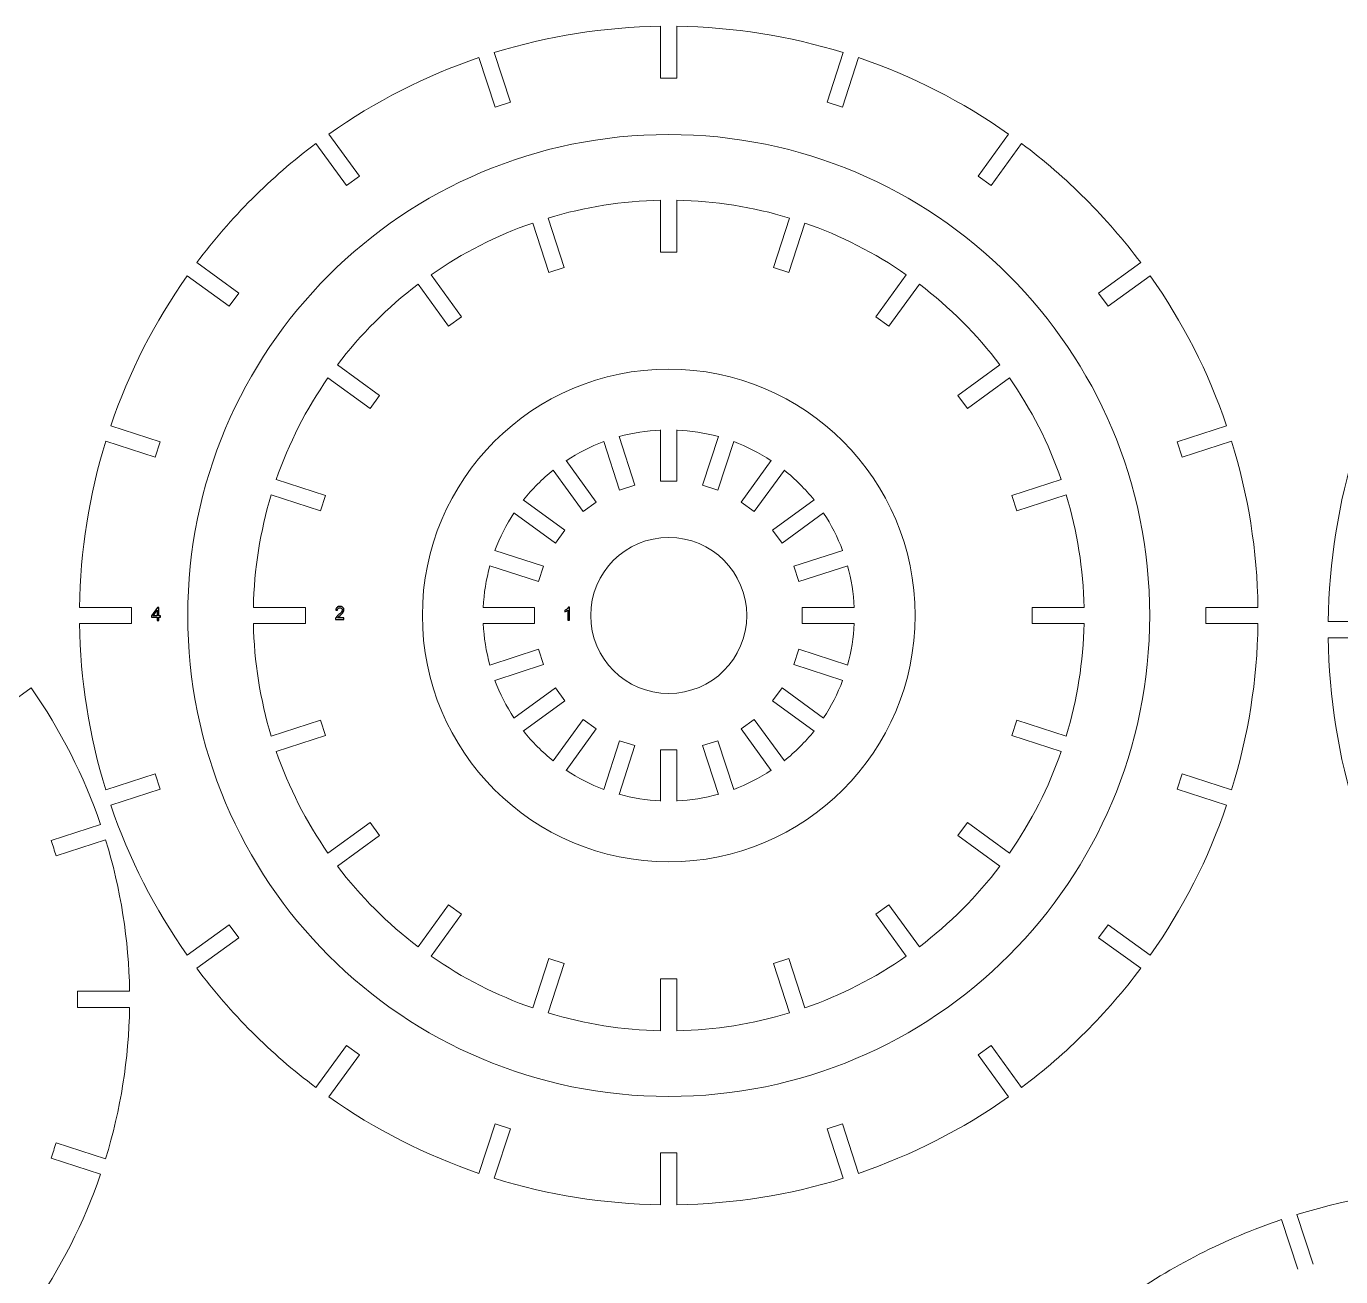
# Model space of a CAD drawing. Header units: millimetres. Extents: x -5830 to -1938, y -580 to 2011.
# Drawn here: x -3891.2 to -3638.5, y -228.4 to 12 of the extents above; entities that cross this region are included whole.
import ezdxf

# ---------------------------------------------------------------- set-up
doc = ezdxf.new("R2010")
doc.units = ezdxf.units.MM
doc.header["$MEASUREMENT"] = 0
doc.layers.add('layer 1', color=7, linetype='Continuous')

msp = doc.modelspace()

# ---------------------------------------------------------------- linework, layer by layer
at = {"layer": 'layer 1', "lineweight": 9}
for points in [[(-3769.2441, 12.0289), (-3780.0918, 11.8805), (-3790.8619, 10.1747), (-3801.2245, 6.9637)], [(-3769.2441, 2.0395), (-3769.2441, 2.0395), (-3769.2441, 12.0289), (-3769.2441, 12.0289)], [(-3766.1441, 2.0395), (-3766.1441, 2.0395), (-3766.1441, 12.0289), (-3766.1441, 12.0289)], [(-3734.1637, 6.9637), (-3744.5263, 10.1747), (-3755.2964, 11.8805), (-3766.1441, 12.0289)], [(-3804.1728, 6.0058), (-3814.4437, 2.5125), (-3824.1595, -2.438), (-3833.0227, -8.694)], [(-3801.0859, -3.4947), (-3801.0859, -3.4947), (-3804.1728, 6.0058), (-3804.1728, 6.0058)], [(-3798.1376, -2.5368), (-3798.1376, -2.5368), (-3801.2245, 6.9637), (-3801.2245, 6.9637)], [(-3737.2506, -2.5368), (-3737.2506, -2.5368), (-3734.1637, 6.9637), (-3734.1637, 6.9637)], [(-3734.3023, -3.4947), (-3734.3023, -3.4947), (-3731.2155, 6.0058), (-3731.2155, 6.0058)], [(-3702.3656, -8.694), (-3711.2288, -2.438), (-3720.9446, 2.5125), (-3731.2155, 6.0058)], [(-3769.2441, 2.0395), (-3769.2441, 2.0395), (-3766.1441, 2.0395), (-3766.1441, 2.0395)], [(-3801.0859, -3.4947), (-3801.0859, -3.4947), (-3798.1376, -2.5368), (-3798.1376, -2.5368)], [(-3737.2506, -2.5368), (-3737.2506, -2.5368), (-3734.3023, -3.4947), (-3734.3023, -3.4947)], [(-3827.1511, -16.7756), (-3827.1511, -16.7756), (-3833.0227, -8.694), (-3833.0227, -8.694)], [(-3708.2372, -16.7756), (-3708.2372, -16.7756), (-3702.3656, -8.694), (-3702.3656, -8.694)], [(-3835.5307, -10.5162), (-3844.2194, -17.0124), (-3851.93, -24.7229), (-3858.4261, -33.4116)], [(-3829.6591, -18.5978), (-3829.6591, -18.5978), (-3835.5307, -10.5162), (-3835.5307, -10.5162)], [(-3705.7292, -18.5978), (-3705.7292, -18.5978), (-3699.8576, -10.5162), (-3699.8576, -10.5162)], [(-3676.9622, -33.4116), (-3683.4584, -24.7229), (-3691.1689, -17.0124), (-3699.8576, -10.5162)], [(-3829.6591, -18.5978), (-3829.6591, -18.5978), (-3827.1511, -16.7756), (-3827.1511, -16.7756)], [(-3708.2372, -16.7756), (-3708.2372, -16.7756), (-3705.7292, -18.5978), (-3705.7292, -18.5978)], [(-3769.2441, -21.4073), (-3776.5834, -21.5498), (-3783.868, -22.7036), (-3790.8922, -24.836)], [(-3769.2441, -31.3923), (-3769.2441, -31.3923), (-3769.2441, -21.4073), (-3769.2441, -21.4073)], [(-3766.1441, -31.3923), (-3766.1441, -31.3923), (-3766.1441, -21.4073), (-3766.1441, -21.4073)], [(-3744.4961, -24.836), (-3751.5202, -22.7036), (-3758.8048, -21.5498), (-3766.1441, -21.4073)], [(-3787.8066, -34.3323), (-3787.8066, -34.3323), (-3790.8922, -24.836), (-3790.8922, -24.836)], [(-3747.5816, -34.3323), (-3747.5816, -34.3323), (-3744.4961, -24.836), (-3744.4961, -24.836)], [(-3793.8404, -25.794), (-3800.7765, -28.1975), (-3807.348, -31.5458), (-3813.3694, -35.7445)], [(-3790.7549, -35.2903), (-3790.7549, -35.2903), (-3793.8404, -25.794), (-3793.8404, -25.794)], [(-3744.6333, -35.2903), (-3744.6333, -35.2903), (-3741.5478, -25.794), (-3741.5478, -25.794)], [(-3722.0189, -35.7445), (-3728.0403, -31.5458), (-3734.6117, -28.1975), (-3741.5478, -25.794)], [(-3769.2441, -31.3923), (-3769.2441, -31.3923), (-3766.1441, -31.3923), (-3766.1441, -31.3923)], [(-3850.3446, -39.2832), (-3850.3446, -39.2832), (-3858.4261, -33.4116), (-3858.4261, -33.4116)], [(-3790.7549, -35.2903), (-3790.7549, -35.2903), (-3787.8066, -34.3323), (-3787.8066, -34.3323)], [(-3747.5816, -34.3323), (-3747.5816, -34.3323), (-3744.6333, -35.2903), (-3744.6333, -35.2903)], [(-3685.0438, -39.2832), (-3685.0438, -39.2832), (-3676.9622, -33.4116), (-3676.9622, -33.4116)], [(-3860.2483, -35.9196), (-3866.5043, -44.7828), (-3871.4548, -54.4986), (-3874.9481, -64.7695)], [(-3852.1667, -41.7912), (-3852.1667, -41.7912), (-3860.2483, -35.9196), (-3860.2483, -35.9196)], [(-3815.8774, -37.5666), (-3821.7313, -41.9959), (-3826.9465, -47.2111), (-3831.3757, -53.0649)], [(-3810.0084, -45.6446), (-3810.0084, -45.6446), (-3815.8774, -37.5666), (-3815.8774, -37.5666)], [(-3807.5004, -43.8225), (-3807.5004, -43.8225), (-3813.3694, -35.7445), (-3813.3694, -35.7445)], [(-3727.8879, -43.8225), (-3727.8879, -43.8225), (-3722.0189, -35.7445), (-3722.0189, -35.7445)], [(-3725.38, -45.6446), (-3725.38, -45.6446), (-3719.5109, -37.5666), (-3719.5109, -37.5666)], [(-3704.0126, -53.0649), (-3708.4419, -47.2111), (-3713.6571, -41.9959), (-3719.5109, -37.5666)], [(-3683.2216, -41.7912), (-3683.2216, -41.7912), (-3675.14, -35.9196), (-3675.14, -35.9196)], [(-3660.4403, -64.7695), (-3663.9335, -54.4986), (-3668.884, -44.7828), (-3675.14, -35.9196)], [(-3852.1667, -41.7912), (-3852.1667, -41.7912), (-3850.3446, -39.2832), (-3850.3446, -39.2832)], [(-3685.0438, -39.2832), (-3685.0438, -39.2832), (-3683.2216, -41.7912), (-3683.2216, -41.7912)], [(-3810.0084, -45.6446), (-3810.0084, -45.6446), (-3807.5004, -43.8225), (-3807.5004, -43.8225)], [(-3727.8879, -43.8225), (-3727.8879, -43.8225), (-3725.38, -45.6446), (-3725.38, -45.6446)], [(-3823.2977, -58.9339), (-3823.2977, -58.9339), (-3831.3757, -53.0649), (-3831.3757, -53.0649)], [(-3712.0906, -58.9339), (-3712.0906, -58.9339), (-3704.0126, -53.0649), (-3704.0126, -53.0649)], [(-3833.1978, -55.5729), (-3837.3965, -61.5943), (-3840.7448, -68.1658), (-3843.1483, -75.1019)], [(-3825.1198, -61.4419), (-3825.1198, -61.4419), (-3833.1978, -55.5729), (-3833.1978, -55.5729)], [(-3710.2685, -61.4419), (-3710.2685, -61.4419), (-3702.1905, -55.5729), (-3702.1905, -55.5729)], [(-3692.24, -75.1019), (-3694.6435, -68.1658), (-3697.9918, -61.5943), (-3702.1905, -55.5729)], [(-3825.1198, -61.4419), (-3825.1198, -61.4419), (-3823.2977, -58.9339), (-3823.2977, -58.9339)], [(-3712.0906, -58.9339), (-3712.0906, -58.9339), (-3710.2685, -61.4419), (-3710.2685, -61.4419)], [(-3865.4476, -67.8564), (-3865.4476, -67.8564), (-3874.9481, -64.7695), (-3874.9481, -64.7695)], [(-3769.2441, -65.5972), (-3771.9477, -65.7147), (-3774.6292, -66.1394), (-3777.2367, -66.8631)], [(-3769.2441, -75.4354), (-3769.2441, -75.4354), (-3769.2441, -65.5635), (-3769.2441, -65.5635)], [(-3766.1441, -75.4354), (-3766.1441, -75.4354), (-3766.1441, -65.5635), (-3766.1441, -65.5635)], [(-3758.1515, -66.8631), (-3760.7591, -66.1394), (-3763.4405, -65.7147), (-3766.1441, -65.5972)], [(-3669.9407, -67.8564), (-3669.9407, -67.8564), (-3660.4403, -64.7695), (-3660.4403, -64.7695)], [(-3875.906, -67.7178), (-3879.117, -78.0804), (-3880.8228, -88.8505), (-3880.9712, -99.6982)], [(-3866.4055, -70.8047), (-3866.4055, -70.8047), (-3875.906, -67.7178), (-3875.906, -67.7178)], [(-3866.4055, -70.8047), (-3866.4055, -70.8047), (-3865.4476, -67.8564), (-3865.4476, -67.8564)], [(-3780.185, -67.821), (-3782.72, -68.7683), (-3785.1389, -70.0008), (-3787.3953, -71.4948)], [(-3777.1448, -77.1777), (-3777.1448, -77.1777), (-3780.1954, -67.789), (-3780.1954, -67.789)], [(-3774.1966, -76.2198), (-3774.1966, -76.2198), (-3777.2472, -66.831), (-3777.2472, -66.831)], [(-3761.1916, -76.2198), (-3761.1916, -76.2198), (-3758.1411, -66.831), (-3758.1411, -66.831)], [(-3758.2434, -77.1777), (-3758.2434, -77.1777), (-3755.1928, -67.789), (-3755.1928, -67.789)], [(-3747.9929, -71.4948), (-3750.2493, -70.0008), (-3752.6682, -68.7683), (-3755.2032, -67.821)], [(-3669.9407, -67.8564), (-3669.9407, -67.8564), (-3668.9828, -70.8047), (-3668.9828, -70.8047)], [(-3668.9828, -70.8047), (-3668.9828, -70.8047), (-3659.4823, -67.7178), (-3659.4823, -67.7178)], [(-3654.4171, -99.6982), (-3654.5655, -88.8505), (-3656.2713, -78.0804), (-3659.4823, -67.7178)], [(-3635.5465, -68.6397), (-3638.9456, -79.5838), (-3640.7476, -90.9612), (-3640.8968, -102.4201)], [(-3781.6125, -79.4541), (-3781.6125, -79.4541), (-3787.4151, -71.4676), (-3787.4151, -71.4676)], [(-3753.7757, -79.4541), (-3753.7757, -79.4541), (-3747.9731, -71.4676), (-3747.9731, -71.4676)], [(-3833.6521, -78.1874), (-3833.6521, -78.1874), (-3843.1483, -75.1019), (-3843.1483, -75.1019)], [(-3789.9032, -73.317), (-3792.0214, -75.0012), (-3793.9411, -76.9209), (-3795.6253, -79.0391)], [(-3784.1205, -81.2762), (-3784.1205, -81.2762), (-3789.923, -73.2897), (-3789.923, -73.2897)], [(-3769.2441, -75.4354), (-3769.2441, -75.4354), (-3766.1441, -75.4354), (-3766.1441, -75.4354)], [(-3751.2677, -81.2762), (-3751.2677, -81.2762), (-3745.4652, -73.2897), (-3745.4652, -73.2897)], [(-3739.7629, -79.0391), (-3741.4471, -76.9209), (-3743.3668, -75.0012), (-3745.485, -73.317)], [(-3701.7363, -78.1874), (-3701.7363, -78.1874), (-3692.24, -75.1019), (-3692.24, -75.1019)], [(-3844.1063, -78.0502), (-3846.2387, -85.0743), (-3847.3925, -92.3589), (-3847.535, -99.6982)], [(-3834.61, -81.1357), (-3834.61, -81.1357), (-3844.1063, -78.0502), (-3844.1063, -78.0502)], [(-3834.61, -81.1357), (-3834.61, -81.1357), (-3833.6521, -78.1874), (-3833.6521, -78.1874)], [(-3777.1448, -77.1777), (-3777.1448, -77.1777), (-3774.1966, -76.2198), (-3774.1966, -76.2198)], [(-3761.1916, -76.2198), (-3761.1916, -76.2198), (-3758.2434, -77.1777), (-3758.2434, -77.1777)], [(-3701.7363, -78.1874), (-3701.7363, -78.1874), (-3700.7783, -81.1357), (-3700.7783, -81.1357)], [(-3700.7783, -81.1357), (-3700.7783, -81.1357), (-3691.282, -78.0502), (-3691.282, -78.0502)], [(-3687.8533, -99.6982), (-3687.9958, -92.3589), (-3689.1496, -85.0743), (-3691.282, -78.0502)], [(-3787.6661, -84.8218), (-3787.6661, -84.8218), (-3795.6526, -79.0193), (-3795.6526, -79.0193)], [(-3784.1205, -81.2762), (-3784.1205, -81.2762), (-3781.6125, -79.4541), (-3781.6125, -79.4541)], [(-3753.7757, -79.4541), (-3753.7757, -79.4541), (-3751.2677, -81.2762), (-3751.2677, -81.2762)], [(-3747.7222, -84.8218), (-3747.7222, -84.8218), (-3739.7356, -79.0193), (-3739.7356, -79.0193)], [(-3797.4475, -81.547), (-3798.9415, -83.8034), (-3800.174, -86.2223), (-3801.1213, -88.7573)], [(-3789.4882, -87.3298), (-3789.4882, -87.3298), (-3797.4747, -81.5272), (-3797.4747, -81.5272)], [(-3745.9, -87.3298), (-3745.9, -87.3298), (-3737.9135, -81.5272), (-3737.9135, -81.5272)], [(-3734.2669, -88.7573), (-3735.2142, -86.2223), (-3736.4467, -83.8034), (-3737.9407, -81.547)], [(-3789.4882, -87.3298), (-3789.4882, -87.3298), (-3787.6661, -84.8218), (-3787.6661, -84.8218)], [(-3747.7222, -84.8218), (-3747.7222, -84.8218), (-3745.9, -87.3298), (-3745.9, -87.3298)], [(-3791.7646, -91.7975), (-3791.7646, -91.7975), (-3801.1533, -88.7469), (-3801.1533, -88.7469)], [(-3743.6236, -91.7975), (-3743.6236, -91.7975), (-3734.2349, -88.7469), (-3734.2349, -88.7469)], [(-3802.0792, -91.7056), (-3802.8029, -94.3132), (-3803.2276, -96.9946), (-3803.3452, -99.6982)], [(-3792.7225, -94.7457), (-3792.7225, -94.7457), (-3802.1113, -91.6952), (-3802.1113, -91.6952)], [(-3792.7225, -94.7457), (-3792.7225, -94.7457), (-3791.7646, -91.7975), (-3791.7646, -91.7975)], [(-3743.6236, -91.7975), (-3743.6236, -91.7975), (-3742.6657, -94.7457), (-3742.6657, -94.7457)], [(-3742.6657, -94.7457), (-3742.6657, -94.7457), (-3733.2769, -91.6952), (-3733.2769, -91.6952)], [(-3732.0432, -99.6982), (-3732.1607, -96.9946), (-3732.5854, -94.3132), (-3733.309, -91.7056)], [(-3870.9818, -99.6982), (-3870.9818, -99.6982), (-3880.9712, -99.6982), (-3880.9712, -99.6982)], [(-3870.9818, -102.7982), (-3870.9818, -102.7982), (-3870.9818, -99.6982), (-3870.9818, -99.6982)], [(-3837.55, -99.6982), (-3837.55, -99.6982), (-3847.535, -99.6982), (-3847.535, -99.6982)], [(-3837.55, -102.7982), (-3837.55, -102.7982), (-3837.55, -99.6982), (-3837.55, -99.6982)], [(-3793.5069, -99.6982), (-3793.5069, -99.6982), (-3803.3788, -99.6982), (-3803.3788, -99.6982)], [(-3793.5069, -102.7982), (-3793.5069, -102.7982), (-3793.5069, -99.6982), (-3793.5069, -99.6982)], [(-3732.0432, -99.6982), (-3732.0432, -99.6982), (-3742.0431, -99.6982), (-3742.0431, -99.6982)], [(-3742.0431, -99.6982), (-3742.0431, -99.6982), (-3742.0431, -102.7982), (-3742.0431, -102.7982)], [(-3697.8383, -99.6982), (-3697.8383, -99.6982), (-3687.8533, -99.6982), (-3687.8533, -99.6982)], [(-3697.8383, -99.6982), (-3697.8383, -99.6982), (-3697.8383, -102.7982), (-3697.8383, -102.7982)], [(-3664.4065, -99.6982), (-3664.4065, -99.6982), (-3654.4171, -99.6982), (-3654.4171, -99.6982)], [(-3664.4065, -99.6982), (-3664.4065, -99.6982), (-3664.4065, -102.7982), (-3664.4065, -102.7982)], [(-3870.9818, -102.7982), (-3870.9818, -102.7982), (-3880.9712, -102.7982), (-3880.9712, -102.7982)], [(-3880.9712, -102.7982), (-3880.8228, -113.6459), (-3879.117, -124.416), (-3875.906, -134.7786)], [(-3837.55, -102.7982), (-3837.55, -102.7982), (-3847.535, -102.7982), (-3847.535, -102.7982)], [(-3847.535, -102.7982), (-3847.3925, -110.1375), (-3846.2387, -117.4221), (-3844.1063, -124.4463)], [(-3793.5069, -102.7982), (-3793.5069, -102.7982), (-3803.3788, -102.7982), (-3803.3788, -102.7982)], [(-3803.3452, -102.7982), (-3803.2276, -105.5018), (-3802.8029, -108.1833), (-3802.0792, -110.7908)], [(-3742.0431, -102.7982), (-3742.0431, -102.7982), (-3732.0432, -102.7982), (-3732.0432, -102.7982)], [(-3733.309, -110.7908), (-3732.5854, -108.1833), (-3732.1607, -105.5018), (-3732.0432, -102.7982)], [(-3697.8383, -102.7982), (-3697.8383, -102.7982), (-3687.8533, -102.7982), (-3687.8533, -102.7982)], [(-3691.282, -124.4463), (-3689.1496, -117.4221), (-3687.9958, -110.1375), (-3687.8533, -102.7982)], [(-3664.4065, -102.7982), (-3664.4065, -102.7982), (-3654.4171, -102.7982), (-3654.4171, -102.7982)], [(-3659.4823, -134.7786), (-3656.2713, -124.416), (-3654.5655, -113.6459), (-3654.4171, -102.7982)], [(-3630.8958, -102.4201), (-3630.8958, -102.4201), (-3640.8968, -102.4201), (-3640.8968, -102.4201)], [(-3630.8958, -105.5201), (-3630.8958, -105.5201), (-3640.8968, -105.5201), (-3640.8968, -105.5201)], [(-3640.8968, -105.5201), (-3640.7476, -116.979), (-3638.9456, -128.3563), (-3635.5465, -139.3005)], [(-3792.7225, -107.7507), (-3792.7225, -107.7507), (-3802.1113, -110.8013), (-3802.1113, -110.8013)], [(-3791.7646, -110.6989), (-3791.7646, -110.6989), (-3792.7225, -107.7507), (-3792.7225, -107.7507)], [(-3742.6657, -107.7507), (-3742.6657, -107.7507), (-3743.6236, -110.6989), (-3743.6236, -110.6989)], [(-3742.6657, -107.7507), (-3742.6657, -107.7507), (-3733.2769, -110.8013), (-3733.2769, -110.8013)], [(-3791.7646, -110.6989), (-3791.7646, -110.6989), (-3801.1533, -113.7495), (-3801.1533, -113.7495)], [(-3743.6236, -110.6989), (-3743.6236, -110.6989), (-3734.2349, -113.7495), (-3734.2349, -113.7495)], [(-3898.3797, -121.0574), (-3898.3797, -121.0574), (-3890.2885, -115.1788), (-3890.2885, -115.1788)], [(-3876.9099, -141.4358), (-3880.1004, -132.0928), (-3884.6051, -123.2517), (-3890.2885, -115.1788)], [(-3801.1213, -113.7391), (-3800.174, -116.2741), (-3798.9415, -118.693), (-3797.4475, -120.9494)], [(-3789.4882, -115.1666), (-3789.4882, -115.1666), (-3797.4747, -120.9692), (-3797.4747, -120.9692)], [(-3787.6661, -117.6746), (-3787.6661, -117.6746), (-3789.4882, -115.1666), (-3789.4882, -115.1666)], [(-3745.9, -115.1666), (-3745.9, -115.1666), (-3747.7222, -117.6746), (-3747.7222, -117.6746)], [(-3745.9, -115.1666), (-3745.9, -115.1666), (-3737.9135, -120.9692), (-3737.9135, -120.9692)], [(-3737.9407, -120.9494), (-3736.4467, -118.693), (-3735.2142, -116.2741), (-3734.2669, -113.7391)], [(-3787.6661, -117.6746), (-3787.6661, -117.6746), (-3795.6526, -123.4771), (-3795.6526, -123.4771)], [(-3747.7222, -117.6746), (-3747.7222, -117.6746), (-3739.7356, -123.4771), (-3739.7356, -123.4771)], [(-3784.1205, -121.2202), (-3784.1205, -121.2202), (-3789.923, -129.2067), (-3789.923, -129.2067)], [(-3781.6125, -123.0423), (-3781.6125, -123.0423), (-3784.1205, -121.2202), (-3784.1205, -121.2202)], [(-3751.2677, -121.2202), (-3751.2677, -121.2202), (-3753.7757, -123.0423), (-3753.7757, -123.0423)], [(-3751.2677, -121.2202), (-3751.2677, -121.2202), (-3745.4652, -129.2067), (-3745.4652, -129.2067)], [(-3834.61, -121.3607), (-3834.61, -121.3607), (-3844.1063, -124.4463), (-3844.1063, -124.4463)], [(-3833.6521, -124.309), (-3833.6521, -124.309), (-3834.61, -121.3607), (-3834.61, -121.3607)], [(-3795.6253, -123.4573), (-3793.9411, -125.5755), (-3792.0214, -127.4952), (-3789.9032, -129.1794)], [(-3781.6125, -123.0423), (-3781.6125, -123.0423), (-3787.4151, -131.0288), (-3787.4151, -131.0288)], [(-3753.7757, -123.0423), (-3753.7757, -123.0423), (-3747.9731, -131.0288), (-3747.9731, -131.0288)], [(-3745.485, -129.1794), (-3743.3668, -127.4952), (-3741.4471, -125.5755), (-3739.7629, -123.4573)], [(-3700.7783, -121.3607), (-3700.7783, -121.3607), (-3701.7363, -124.309), (-3701.7363, -124.309)], [(-3700.7783, -121.3607), (-3700.7783, -121.3607), (-3691.282, -124.4463), (-3691.282, -124.4463)], [(-3833.6521, -124.309), (-3833.6521, -124.309), (-3843.1483, -127.3945), (-3843.1483, -127.3945)], [(-3777.1448, -125.3187), (-3777.1448, -125.3187), (-3780.1954, -134.7074), (-3780.1954, -134.7074)], [(-3774.1966, -126.2766), (-3774.1966, -126.2766), (-3777.2472, -135.6654), (-3777.2472, -135.6654)], [(-3774.1966, -126.2766), (-3774.1966, -126.2766), (-3777.1448, -125.3187), (-3777.1448, -125.3187)], [(-3758.2434, -125.3187), (-3758.2434, -125.3187), (-3761.1916, -126.2766), (-3761.1916, -126.2766)], [(-3761.1916, -126.2766), (-3761.1916, -126.2766), (-3758.1411, -135.6654), (-3758.1411, -135.6654)], [(-3758.2434, -125.3187), (-3758.2434, -125.3187), (-3755.1928, -134.7074), (-3755.1928, -134.7074)], [(-3701.7363, -124.309), (-3701.7363, -124.309), (-3692.24, -127.3945), (-3692.24, -127.3945)], [(-3843.1483, -127.3945), (-3840.7448, -134.3306), (-3837.3965, -140.9021), (-3833.1978, -146.9235)], [(-3769.2441, -127.061), (-3769.2441, -127.061), (-3769.2441, -136.9329), (-3769.2441, -136.9329)], [(-3766.1441, -127.061), (-3766.1441, -127.061), (-3769.2441, -127.061), (-3769.2441, -127.061)], [(-3766.1441, -127.061), (-3766.1441, -127.061), (-3766.1441, -136.9329), (-3766.1441, -136.9329)], [(-3702.1905, -146.9235), (-3697.9918, -140.9021), (-3694.6435, -134.3306), (-3692.24, -127.3945)], [(-3787.3953, -131.0016), (-3785.1389, -132.4956), (-3782.72, -133.7281), (-3780.185, -134.6754)], [(-3755.2032, -134.6754), (-3752.6682, -133.7281), (-3750.2493, -132.4956), (-3747.9929, -131.0016)], [(-3866.4055, -131.6917), (-3866.4055, -131.6917), (-3875.906, -134.7786), (-3875.906, -134.7786)], [(-3865.4476, -134.64), (-3865.4476, -134.64), (-3866.4055, -131.6917), (-3866.4055, -131.6917)], [(-3668.9828, -131.6917), (-3668.9828, -131.6917), (-3669.9407, -134.64), (-3669.9407, -134.64)], [(-3668.9828, -131.6917), (-3668.9828, -131.6917), (-3659.4823, -134.7786), (-3659.4823, -134.7786)], [(-3865.4476, -134.64), (-3865.4476, -134.64), (-3874.9481, -137.7269), (-3874.9481, -137.7269)], [(-3777.2367, -135.6333), (-3774.6292, -136.357), (-3771.9477, -136.7817), (-3769.2441, -136.8992)], [(-3766.1441, -136.8992), (-3763.4405, -136.7817), (-3760.7591, -136.357), (-3758.1515, -135.6333)], [(-3669.9407, -134.64), (-3669.9407, -134.64), (-3660.4403, -137.7269), (-3660.4403, -137.7269)], [(-3874.9481, -137.7269), (-3871.4548, -147.9978), (-3866.5043, -157.7136), (-3860.2483, -166.5768)], [(-3675.14, -166.5768), (-3668.884, -157.7136), (-3663.9335, -147.9978), (-3660.4403, -137.7269)], [(-3886.4216, -144.5264), (-3886.4216, -144.5264), (-3876.9099, -141.4358), (-3876.9099, -141.4358)], [(-3825.1198, -141.0545), (-3825.1198, -141.0545), (-3833.1978, -146.9235), (-3833.1978, -146.9235)], [(-3823.2977, -143.5625), (-3823.2977, -143.5625), (-3825.1198, -141.0545), (-3825.1198, -141.0545)], [(-3710.2685, -141.0545), (-3710.2685, -141.0545), (-3712.0906, -143.5625), (-3712.0906, -143.5625)], [(-3710.2685, -141.0545), (-3710.2685, -141.0545), (-3702.1905, -146.9235), (-3702.1905, -146.9235)], [(-3823.2977, -143.5625), (-3823.2977, -143.5625), (-3831.3757, -149.4315), (-3831.3757, -149.4315)], [(-3712.0906, -143.5625), (-3712.0906, -143.5625), (-3704.0126, -149.4315), (-3704.0126, -149.4315)], [(-3885.4637, -147.4746), (-3885.7668, -146.4867), (-3886.0861, -145.5038), (-3886.4216, -144.5264)], [(-3885.4637, -147.4746), (-3885.4637, -147.4746), (-3875.9519, -144.3841), (-3875.9519, -144.3841)], [(-3871.342, -173.4901), (-3871.4892, -163.6185), (-3873.0414, -153.8181), (-3875.9519, -144.3841)], [(-3831.3757, -149.4315), (-3826.9465, -155.2853), (-3821.7313, -160.5006), (-3815.8774, -164.9298)], [(-3719.5109, -164.9298), (-3713.6571, -160.5006), (-3708.4419, -155.2853), (-3704.0126, -149.4315)], [(-3810.0084, -156.8518), (-3810.0084, -156.8518), (-3815.8774, -164.9298), (-3815.8774, -164.9298)], [(-3807.5004, -158.6739), (-3807.5004, -158.6739), (-3813.3694, -166.7519), (-3813.3694, -166.7519)], [(-3807.5004, -158.6739), (-3807.5004, -158.6739), (-3810.0084, -156.8518), (-3810.0084, -156.8518)], [(-3725.38, -156.8518), (-3725.38, -156.8518), (-3727.8879, -158.6739), (-3727.8879, -158.6739)], [(-3727.8879, -158.6739), (-3727.8879, -158.6739), (-3722.0189, -166.7519), (-3722.0189, -166.7519)], [(-3725.38, -156.8518), (-3725.38, -156.8518), (-3719.5109, -164.9298), (-3719.5109, -164.9298)], [(-3852.1667, -160.7052), (-3852.1667, -160.7052), (-3860.2483, -166.5768), (-3860.2483, -166.5768)], [(-3850.3446, -163.2132), (-3850.3446, -163.2132), (-3852.1667, -160.7052), (-3852.1667, -160.7052)], [(-3683.2216, -160.7052), (-3683.2216, -160.7052), (-3685.0438, -163.2132), (-3685.0438, -163.2132)], [(-3683.2216, -160.7052), (-3683.2216, -160.7052), (-3675.14, -166.5768), (-3675.14, -166.5768)], [(-3850.3446, -163.2132), (-3850.3446, -163.2132), (-3858.4261, -169.0848), (-3858.4261, -169.0848)], [(-3685.0438, -163.2132), (-3685.0438, -163.2132), (-3676.9622, -169.0848), (-3676.9622, -169.0848)], [(-3813.3694, -166.7519), (-3807.348, -170.9506), (-3800.7765, -174.2989), (-3793.8404, -176.7024)], [(-3741.5478, -176.7024), (-3734.6117, -174.2989), (-3728.0403, -170.9506), (-3722.0189, -166.7519)], [(-3858.4261, -169.0848), (-3851.93, -177.7735), (-3844.2194, -185.4841), (-3835.5307, -191.9802)], [(-3790.7549, -167.2062), (-3790.7549, -167.2062), (-3793.8404, -176.7024), (-3793.8404, -176.7024)], [(-3787.8066, -168.1641), (-3787.8066, -168.1641), (-3790.8922, -177.6604), (-3790.8922, -177.6604)], [(-3787.8066, -168.1641), (-3787.8066, -168.1641), (-3790.7549, -167.2062), (-3790.7549, -167.2062)], [(-3744.6333, -167.2062), (-3744.6333, -167.2062), (-3747.5816, -168.1641), (-3747.5816, -168.1641)], [(-3747.5816, -168.1641), (-3747.5816, -168.1641), (-3744.4961, -177.6604), (-3744.4961, -177.6604)], [(-3744.6333, -167.2062), (-3744.6333, -167.2062), (-3741.5478, -176.7024), (-3741.5478, -176.7024)], [(-3699.8576, -191.9802), (-3691.1689, -185.4841), (-3683.4584, -177.7735), (-3676.9622, -169.0848)], [(-3769.2441, -171.1041), (-3769.2441, -171.1041), (-3769.2441, -181.0891), (-3769.2441, -181.0891)], [(-3766.1441, -171.1041), (-3766.1441, -171.1041), (-3769.2441, -171.1041), (-3769.2441, -171.1041)], [(-3766.1441, -171.1041), (-3766.1441, -171.1041), (-3766.1441, -181.0891), (-3766.1441, -181.0891)], [(-3881.3432, -173.4901), (-3881.3432, -173.4901), (-3871.342, -173.4901), (-3871.342, -173.4901)], [(-3881.3432, -176.5901), (-3881.3262, -175.557), (-3881.3262, -174.5237), (-3881.3432, -173.4906)], [(-3881.3432, -176.5901), (-3881.3432, -176.5901), (-3871.342, -176.5901), (-3871.342, -176.5901)], [(-3875.9519, -205.6962), (-3873.0414, -196.2622), (-3871.4892, -186.4618), (-3871.342, -176.5901)], [(-3790.8922, -177.6604), (-3783.868, -179.7928), (-3776.5834, -180.9466), (-3769.2441, -181.0891)], [(-3766.1441, -181.0891), (-3758.8048, -180.9466), (-3751.5202, -179.7928), (-3744.4961, -177.6604)], [(-3829.6591, -183.8987), (-3829.6591, -183.8987), (-3835.5307, -191.9802), (-3835.5307, -191.9802)], [(-3827.1511, -185.7208), (-3827.1511, -185.7208), (-3829.6591, -183.8987), (-3829.6591, -183.8987)], [(-3705.7292, -183.8987), (-3705.7292, -183.8987), (-3708.2372, -185.7208), (-3708.2372, -185.7208)], [(-3705.7292, -183.8987), (-3705.7292, -183.8987), (-3699.8576, -191.9802), (-3699.8576, -191.9802)], [(-3827.1511, -185.7208), (-3827.1511, -185.7208), (-3833.0227, -193.8024), (-3833.0227, -193.8024)], [(-3708.2372, -185.7208), (-3708.2372, -185.7208), (-3702.3656, -193.8024), (-3702.3656, -193.8024)], [(-3833.0227, -193.8024), (-3824.1595, -200.0584), (-3814.4437, -205.0089), (-3804.1728, -208.5022)], [(-3731.2155, -208.5022), (-3720.9446, -205.0089), (-3711.2288, -200.0584), (-3702.3656, -193.8024)], [(-3801.0859, -199.0017), (-3801.0859, -199.0017), (-3804.1728, -208.5022), (-3804.1728, -208.5022)], [(-3798.1376, -199.9596), (-3798.1376, -199.9596), (-3801.0859, -199.0017), (-3801.0859, -199.0017)], [(-3734.3023, -199.0017), (-3734.3023, -199.0017), (-3737.2506, -199.9596), (-3737.2506, -199.9596)], [(-3734.3023, -199.0017), (-3734.3023, -199.0017), (-3731.2155, -208.5022), (-3731.2155, -208.5022)], [(-3798.1376, -199.9596), (-3798.1376, -199.9596), (-3801.2245, -209.4601), (-3801.2245, -209.4601)], [(-3737.2506, -199.9596), (-3737.2506, -199.9596), (-3734.1637, -209.4601), (-3734.1637, -209.4601)], [(-3886.4216, -205.5539), (-3886.0861, -204.5765), (-3885.7668, -203.5936), (-3885.4637, -202.6057)], [(-3885.4637, -202.6057), (-3885.4637, -202.6057), (-3875.9519, -205.6962), (-3875.9519, -205.6962)], [(-3769.2441, -204.5359), (-3769.2441, -204.5359), (-3769.2441, -214.5253), (-3769.2441, -214.5253)], [(-3766.1441, -204.5359), (-3766.1441, -204.5359), (-3769.2441, -204.5359), (-3769.2441, -204.5359)], [(-3766.1441, -204.5359), (-3766.1441, -204.5359), (-3766.1441, -214.5253), (-3766.1441, -214.5253)], [(-3886.4216, -205.5539), (-3886.4216, -205.5539), (-3876.9099, -208.6445), (-3876.9099, -208.6445)], [(-3890.2885, -234.9015), (-3884.6051, -226.8286), (-3880.1004, -217.9875), (-3876.9099, -208.6445)], [(-3801.2245, -209.4601), (-3790.8619, -212.6711), (-3780.0918, -214.3769), (-3769.2441, -214.5253)], [(-3766.1441, -214.5253), (-3755.2964, -214.3769), (-3744.5263, -212.6711), (-3734.1637, -209.4601)], [(-3613.1031, -211.0792), (-3624.576, -211.2284), (-3635.9674, -213.0326), (-3646.9249, -216.4361)], [(-3643.8345, -225.9475), (-3643.8345, -225.9475), (-3646.9249, -216.4361), (-3646.9249, -216.4361)], [(-3649.8732, -217.3941), (-3660.7386, -221.0812), (-3671.0149, -226.3173), (-3680.3844, -232.9403)], [(-3646.7828, -226.9055), (-3646.7828, -226.9055), (-3649.8732, -217.3941), (-3649.8732, -217.3941)]]:
    msp.add_open_spline(points, degree=3, dxfattribs=at)
for points in [[(-3675.2249, -101.2482), (-3675.2249, -50.1789), (-3716.6248, -8.779), (-3767.694, -8.7789), (-3767.694, -8.7789), (-3818.7633, -8.7788), (-3860.1633, -50.1786), (-3860.1634, -101.248), (-3860.1634, -101.248), (-3860.1635, -152.3173), (-3818.7638, -193.7173), (-3767.6945, -193.7175), (-3767.6945, -193.7175), (-3716.6252, -193.7177), (-3675.2252, -152.318), (-3675.2249, -101.2487)], [(-3720.3293, -101.2482), (-3720.3293, -75.0893), (-3741.5352, -53.8834), (-3767.694, -53.8833), (-3767.694, -53.8833), (-3793.8529, -53.8833), (-3815.0589, -75.0892), (-3815.059, -101.2481), (-3815.059, -101.2481), (-3815.0591, -127.407), (-3793.8532, -148.613), (-3767.6943, -148.6131), (-3767.6943, -148.6131), (-3741.5354, -148.6132), (-3720.3295, -127.4073), (-3720.3293, -101.2485)], [(-3752.6941, -101.2482), (-3752.6941, -92.9639), (-3759.4098, -86.2482), (-3767.6941, -86.2482), (-3767.6941, -86.2482), (-3775.9784, -86.2482), (-3782.6941, -92.9639), (-3782.6941, -101.2482), (-3782.6941, -101.2482), (-3782.6941, -109.5324), (-3775.9784, -116.2482), (-3767.6942, -116.2482), (-3767.6942, -116.2482), (-3759.4099, -116.2482), (-3752.6942, -109.5325), (-3752.6941, -101.2483)]]:
    msp.add_open_spline(points, degree=3, knots=[0, 0, 0, 0, 0.2, 0.2, 0.2, 0.2, 0.4, 0.4, 0.4, 0.4, 0.6, 0.6, 0.6, 0.6, 1, 1, 1, 1], dxfattribs=at)
at = {"layer": 'layer 1'}
for points, knots in [([(-3866.041, -102.1982), (-3866.041, -102.1982), (-3866.041, -101.6045), (-3866.041, -101.6045), (-3866.041, -101.6045), (-3866.041, -101.6045), (-3867.1208, -101.6045), (-3867.1208, -101.6045), (-3867.1208, -101.6045), (-3867.1208, -101.6045), (-3867.1208, -101.3232), (-3867.1208, -101.3232), (-3867.1208, -101.3232), (-3867.1208, -101.3232), (-3865.9854, -99.7121), (-3865.9854, -99.7121), (-3865.9854, -99.7121), (-3865.9854, -99.7121), (-3865.7354, -99.7121), (-3865.7354, -99.7121), (-3865.7354, -99.7121), (-3865.7354, -99.7121), (-3865.7354, -101.3232), (-3865.7354, -101.3232), (-3865.7354, -101.3232), (-3865.7354, -101.3232), (-3865.3986, -101.3232), (-3865.3986, -101.3232), (-3865.3986, -101.3232), (-3865.3986, -101.3232), (-3865.3986, -101.6045), (-3865.3986, -101.6045), (-3865.3986, -101.6045), (-3865.3986, -101.6045), (-3865.7354, -101.6045), (-3865.7354, -101.6045), (-3865.7354, -101.6045), (-3865.7354, -101.6045), (-3865.7354, -102.1982), (-3865.7354, -102.1982), (-3865.7354, -102.1982), (-3865.7354, -102.1982), (-3866.041, -102.1982), (-3866.041, -102.1982)], [0, 0, 0, 0, 0.08333333, 0.08333333, 0.08333333, 0.08333333, 0.16666667, 0.16666667, 0.16666667, 0.16666667, 0.25, 0.25, 0.25, 0.25, 0.33333333, 0.33333333, 0.33333333, 0.33333333, 0.41666667, 0.41666667, 0.41666667, 0.41666667, 0.5, 0.5, 0.5, 0.5, 0.58333333, 0.58333333, 0.58333333, 0.58333333, 0.66666667, 0.66666667, 0.66666667, 0.66666667, 0.75, 0.75, 0.75, 0.75, 0.83333333, 0.83333333, 0.83333333, 0.83333333, 1, 1, 1, 1]), ([(-3866.041, -101.3232), (-3866.041, -101.3232), (-3866.041, -100.2046), (-3866.041, -100.2046), (-3866.041, -100.2046), (-3866.041, -100.2046), (-3866.8205, -101.3232), (-3866.8205, -101.3232), (-3866.8205, -101.3232), (-3866.8205, -101.3232), (-3866.041, -101.3232), (-3866.041, -101.3232)], [0, 0, 0, 0, 0.25, 0.25, 0.25, 0.25, 0.5, 0.5, 0.5, 0.5, 1, 1, 1, 1]), ([(-3830.1216, -101.7087), (-3830.1216, -101.7087), (-3830.1216, -102.0004), (-3830.1216, -102.0004), (-3830.1216, -102.0004), (-3830.1216, -102.0004), (-3831.7674, -102.0004), (-3831.7674, -102.0004), (-3831.7674, -102.0004), (-3831.7697, -101.9269), (-3831.7576, -101.8563), (-3831.7315, -101.788), (-3831.7315, -101.788), (-3831.6893, -101.6763), (-3831.6216, -101.5658), (-3831.5284, -101.4576), (-3831.5284, -101.4576), (-3831.4352, -101.3494), (-3831.3021, -101.2244), (-3831.1291, -101.0826), (-3831.1291, -101.0826), (-3830.86, -100.8609), (-3830.6771, -100.6856), (-3830.5816, -100.556), (-3830.5816, -100.556), (-3830.4856, -100.4263), (-3830.4376, -100.3037), (-3830.4376, -100.1879), (-3830.4376, -100.1879), (-3830.4376, -100.067), (-3830.481, -99.9651), (-3830.5678, -99.8818), (-3830.5678, -99.8818), (-3830.6546, -99.799), (-3830.768, -99.7574), (-3830.9075, -99.7574), (-3830.9075, -99.7574), (-3831.055, -99.7574), (-3831.1731, -99.8013), (-3831.2616, -99.8893), (-3831.2616, -99.8893), (-3831.3502, -99.9767), (-3831.3947, -100.0982), (-3831.3959, -100.2539), (-3831.3959, -100.2539), (-3831.3959, -100.2539), (-3831.7084, -100.2226), (-3831.7084, -100.2226), (-3831.7084, -100.2226), (-3831.687, -99.9888), (-3831.6059, -99.8106), (-3831.4659, -99.6879), (-3831.4659, -99.6879), (-3831.3253, -99.5652), (-3831.1372, -99.5039), (-3830.9005, -99.5039), (-3830.9005, -99.5039), (-3830.6621, -99.5039), (-3830.4729, -99.5699), (-3830.334, -99.7024), (-3830.334, -99.7024), (-3830.1945, -99.8349), (-3830.1251, -99.9993), (-3830.1251, -100.1949), (-3830.1251, -100.1949), (-3830.1251, -100.2944), (-3830.1453, -100.3922), (-3830.1864, -100.4883), (-3830.1864, -100.4883), (-3830.2269, -100.5849), (-3830.2946, -100.6862), (-3830.3889, -100.7927), (-3830.3889, -100.7927), (-3830.4838, -100.8986), (-3830.6407, -101.045), (-3830.8594, -101.2302), (-3830.8594, -101.2302), (-3831.0429, -101.3841), (-3831.1609, -101.4883), (-3831.213, -101.5432), (-3831.213, -101.5432), (-3831.2651, -101.5982), (-3831.3079, -101.6532), (-3831.3421, -101.7087), (-3831.3421, -101.7087), (-3831.3421, -101.7087), (-3830.1216, -101.7087), (-3830.1216, -101.7087)], [0, 0, 0, 0, 0.04347826, 0.04347826, 0.04347826, 0.04347826, 0.08695652, 0.08695652, 0.08695652, 0.08695652, 0.13043478, 0.13043478, 0.13043478, 0.13043478, 0.17391304, 0.17391304, 0.17391304, 0.17391304, 0.2173913, 0.2173913, 0.2173913, 0.2173913, 0.26086957, 0.26086957, 0.26086957, 0.26086957, 0.30434783, 0.30434783, 0.30434783, 0.30434783, 0.34782609, 0.34782609, 0.34782609, 0.34782609, 0.39130435, 0.39130435, 0.39130435, 0.39130435, 0.43478261, 0.43478261, 0.43478261, 0.43478261, 0.47826087, 0.47826087, 0.47826087, 0.47826087, 0.52173913, 0.52173913, 0.52173913, 0.52173913, 0.56521739, 0.56521739, 0.56521739, 0.56521739, 0.60869565, 0.60869565, 0.60869565, 0.60869565, 0.65217391, 0.65217391, 0.65217391, 0.65217391, 0.69565217, 0.69565217, 0.69565217, 0.69565217, 0.73913043, 0.73913043, 0.73913043, 0.73913043, 0.7826087, 0.7826087, 0.7826087, 0.7826087, 0.82608696, 0.82608696, 0.82608696, 0.82608696, 0.86956522, 0.86956522, 0.86956522, 0.86956522, 0.91304348, 0.91304348, 0.91304348, 0.91304348, 1, 1, 1, 1]), ([(-3786.7786, -102.1505), (-3786.7786, -102.1505), (-3787.0842, -102.1505), (-3787.0842, -102.1505), (-3787.0842, -102.1505), (-3787.0842, -102.1505), (-3787.0842, -100.2049), (-3787.0842, -100.2049), (-3787.0842, -100.2049), (-3787.1577, -100.2755), (-3787.2543, -100.3455), (-3787.3735, -100.4156), (-3787.3735, -100.4156), (-3787.4928, -100.4856), (-3787.6004, -100.5382), (-3787.6953, -100.573), (-3787.6953, -100.573), (-3787.6953, -100.573), (-3787.6953, -100.2778), (-3787.6953, -100.2778), (-3787.6953, -100.2778), (-3787.5246, -100.198), (-3787.3753, -100.1007), (-3787.2474, -99.9862), (-3787.2474, -99.9862), (-3787.1195, -99.8722), (-3787.0286, -99.7616), (-3786.9754, -99.654), (-3786.9754, -99.654), (-3786.9754, -99.654), (-3786.7786, -99.654), (-3786.7786, -99.654), (-3786.7786, -99.654), (-3786.7786, -99.654), (-3786.7786, -102.1505), (-3786.7786, -102.1505)], [0, 0, 0, 0, 0.1, 0.1, 0.1, 0.1, 0.2, 0.2, 0.2, 0.2, 0.3, 0.3, 0.3, 0.3, 0.4, 0.4, 0.4, 0.4, 0.5, 0.5, 0.5, 0.5, 0.6, 0.6, 0.6, 0.6, 0.7, 0.7, 0.7, 0.7, 0.8, 0.8, 0.8, 0.8, 1, 1, 1, 1])]:
    msp.add_open_spline(points, degree=3, knots=knots, dxfattribs=at)

doc.saveas('drawing.dxf')
